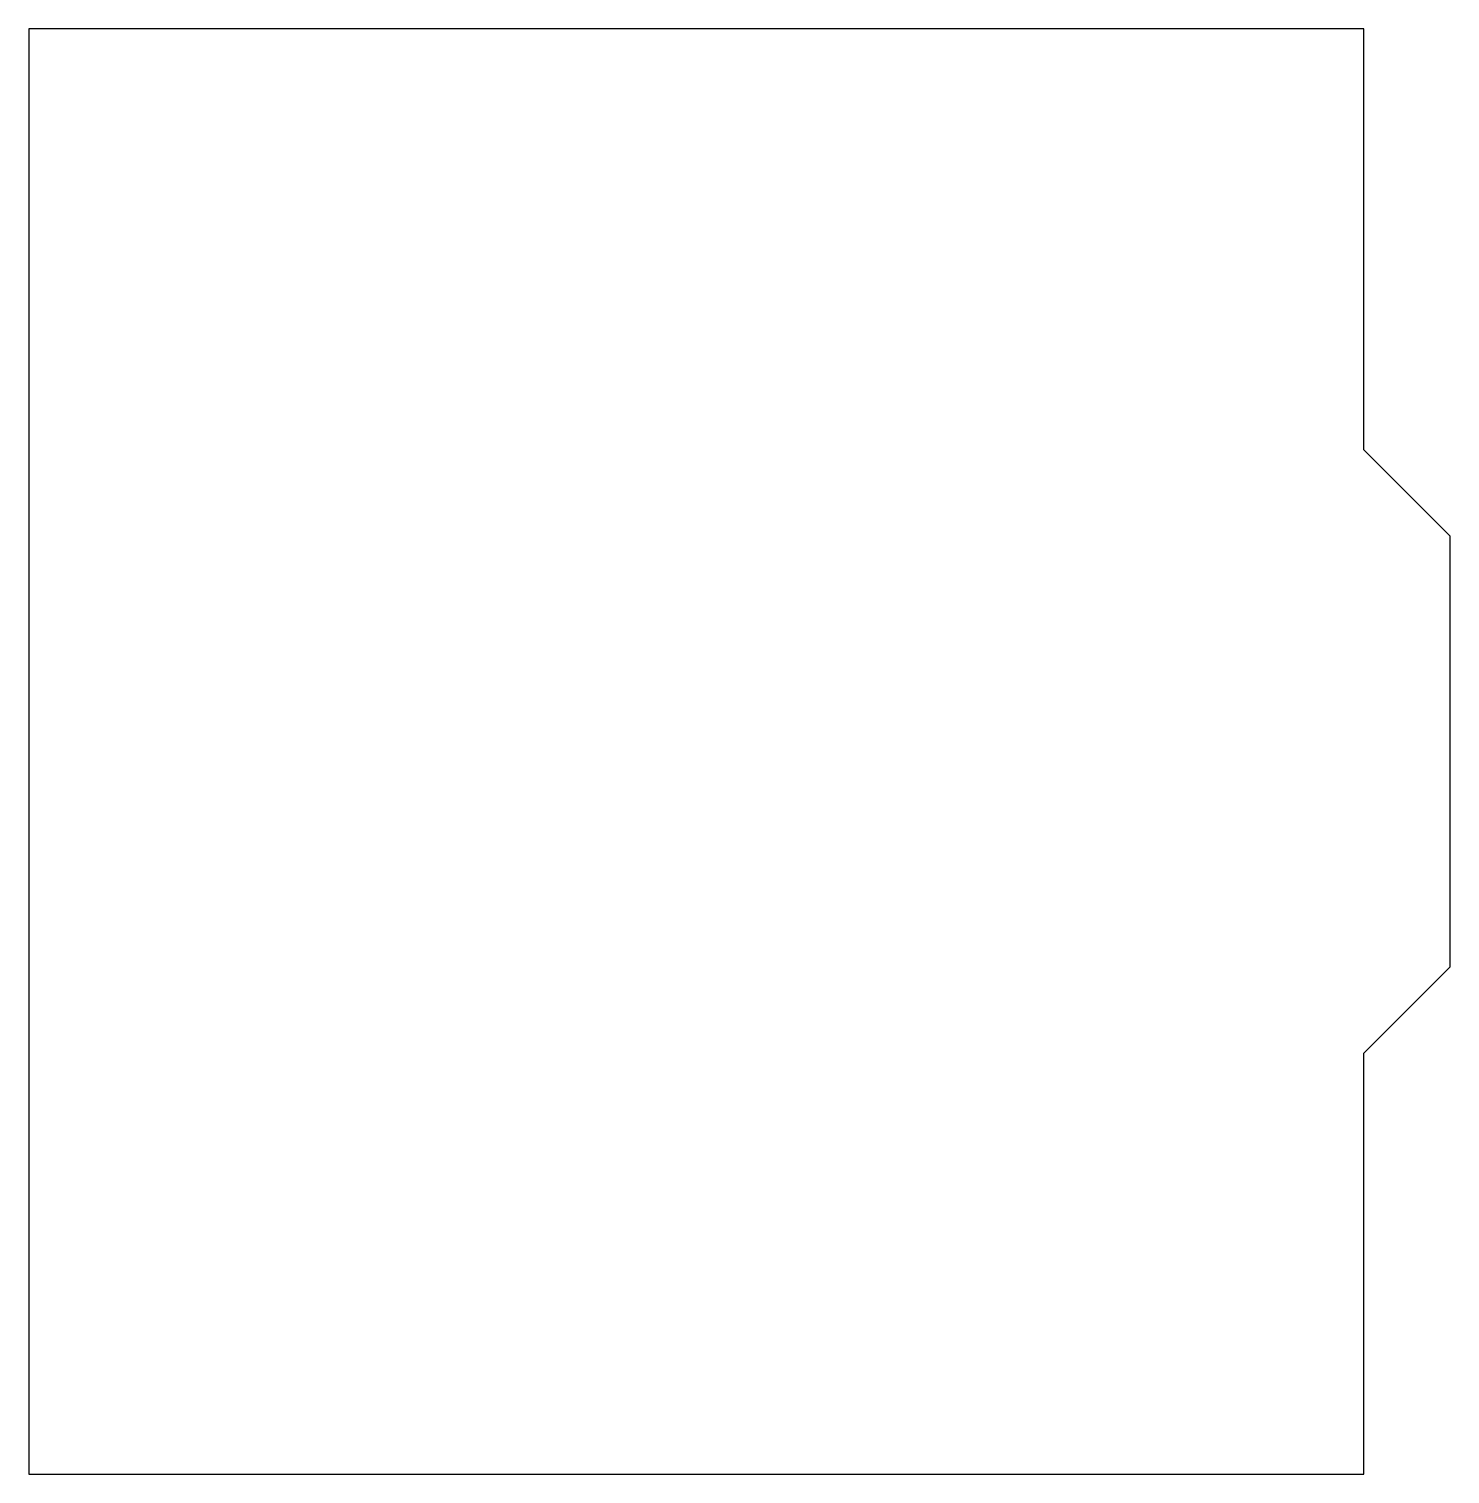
# Model space of a CAD drawing. Extents: x 197 to 527, y 204 to 539.
import ezdxf

# ---------------------------------------------------------------- set-up
doc = ezdxf.new("R2010")
doc.units = 0
doc.linetypes.add('SLD-CONTINUA', pattern=[0])
doc.layers.get('0').update_dxf_attribs({"linetype": 'CONTINUOUS'})

msp = doc.modelspace()

# ---------------------------------------------------------------- linework, layer by layer
at = {"color": 7, "linetype": 'SLD-CONTINUA'}
for p, q in [((507, 539.21), (197, 539.21)), ((197, 539.21), (197, 203.76)), ((507, 441.49), (507, 539.21)), ((527, 421.49), (507, 441.49)), ((527, 321.49), (527, 421.49)), ((507, 301.49), (527, 321.49)), ((507, 203.76), (507, 301.49)), ((197, 203.76), (507, 203.76))]:
    msp.add_line(p, q, dxfattribs=at)

doc.saveas('drawing.dxf')
